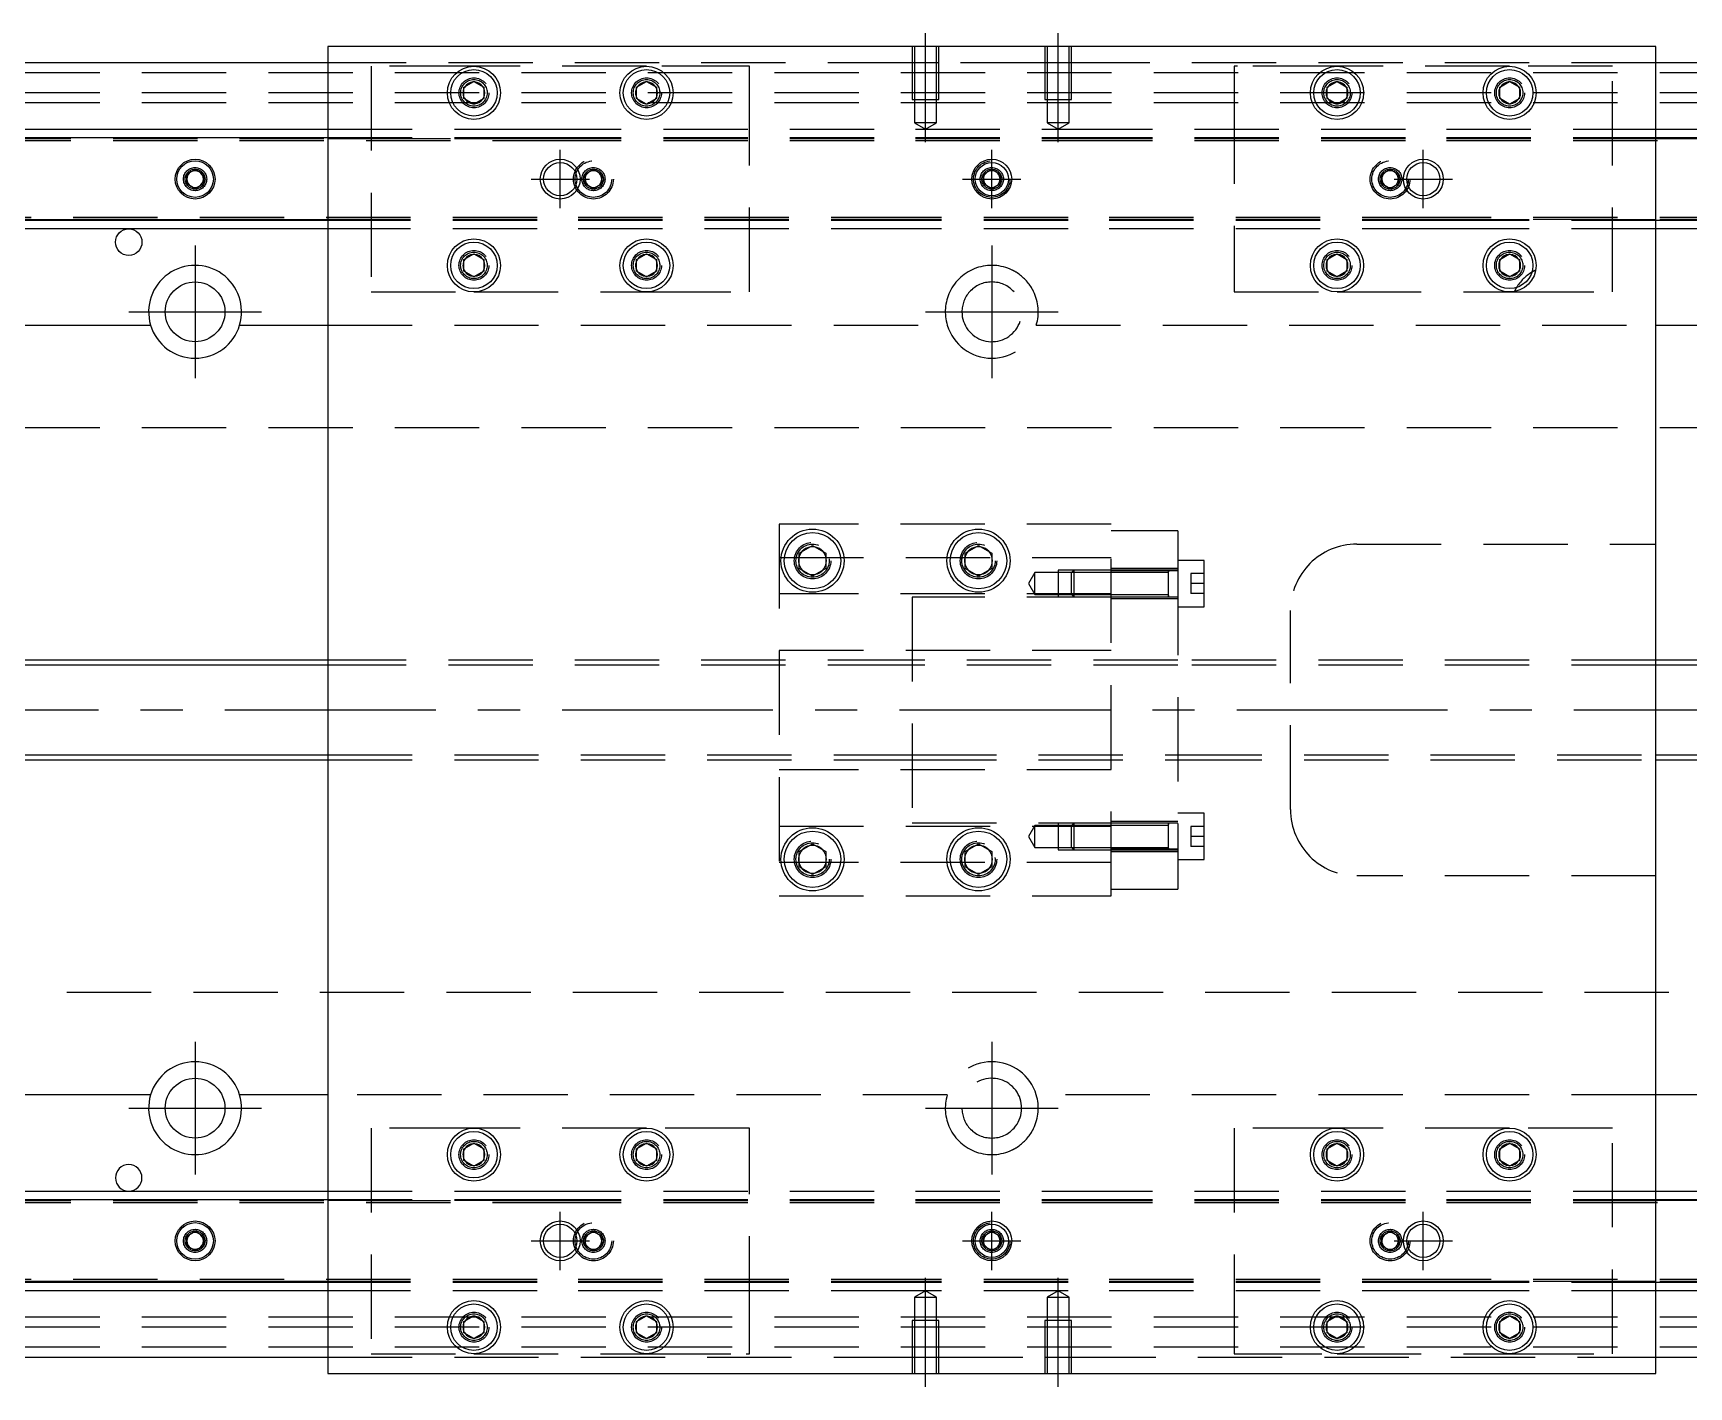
# Model space of a CAD drawing. Extents: x -14 to 1011, y -282 to 102.
# Drawn here: x 235.6 to 485, y -102 to 102 of the extents above; entities that cross this region are included whole.
import ezdxf

# ---------------------------------------------------------------- set-up
doc = ezdxf.new("R2010")
doc.units = 0
doc.linetypes.add('CENTER', pattern=[50.8, 31.75, -6.35, 6.35, -6.35])
doc.linetypes.add('DASHED', pattern=[19.05, 12.7, -6.35])
doc.layers.get('0').update_dxf_attribs({"linetype": 'CONTINUOUS'})
doc.layers.add('CENTER', color=1, linetype='CENTER')

msp = doc.modelspace()

# ---------------------------------------------------------------- linework, layer by layer
at = {"color": 7, "linetype": 'CONTINUOUS'}
for p, q in [((480, 100), (280, 100)), ((280, 100), (280, -100)), ((480, -100), (480, 100)), ((280, 97.5), (0, 97.5)), ((760, 97.5), (480, 97.5)), ((300.5, 93.866026), (302, 94.73205)), ((300.5, 92.133974), (300.5, 93.866026)), ((302, 94.73205), (303.5, 93.866026)), ((303.5, 93.866026), (303.5, 92.133974)), ((326.5, 93.866026), (328, 94.73205)), ((326.5, 92.133974), (326.5, 93.866026)), ((328, 94.73205), (329.5, 93.866026)), ((329.5, 93.866026), (329.5, 92.133974)), ((430.5, 93.866026), (432, 94.73205)), ((430.5, 92.133974), (430.5, 93.866026)), ((432, 94.73205), (433.5, 93.866026)), ((433.5, 93.866026), (433.5, 92.133974)), ((456.5, 93.866026), (458, 94.73205)), ((456.5, 92.133974), (456.5, 93.866026)), ((458, 94.73205), (459.5, 93.866026)), ((459.5, 93.866026), (459.5, 92.133974)), ((302, 91.26795), (300.5, 92.133974)), ((303.5, 92.133974), (302, 91.26795)), ((328, 91.26795), (326.5, 92.133974)), ((329.5, 92.133974), (328, 91.26795)), ((432, 91.26795), (430.5, 92.133974)), ((433.5, 92.133974), (432, 91.26795)), ((458, 91.26795), (456.5, 92.133974)), ((459.5, 92.133974), (458, 91.26795)), ((0, 87.5), (280, 87.5)), ((480, 87.5), (760, 87.5)), ((0, 86.247728), (280, 86.247728)), ((480, 86.247728), (760, 86.247728)), ((258.75, 80.721688), (260, 81.443376)), ((258.75, 79.278312), (258.75, 80.721688)), ((260, 81.443376), (261.25, 80.721688)), ((261.25, 80.721688), (261.25, 79.278312)), ((260, 78.556624), (258.75, 79.278312)), ((261.25, 79.278312), (260, 78.556624)), ((280, 73.752272), (0, 73.752272)), ((280, 72.5), (0, 72.5)), ((760, 73.752272), (480, 73.752272)), ((760, 72.5), (480, 72.5)), ((300.5, 67.866026), (302, 68.73205)), ((300.5, 66.133974), (300.5, 67.866026)), ((302, 68.73205), (303.5, 67.866026)), ((303.5, 67.866026), (303.5, 66.133974)), ((326.5, 67.866026), (328, 68.73205)), ((326.5, 66.133974), (326.5, 67.866026)), ((328, 68.73205), (329.5, 67.866026)), ((329.5, 67.866026), (329.5, 66.133974)), ((430.5, 67.866026), (432, 68.73205)), ((430.5, 66.133974), (430.5, 67.866026)), ((432, 68.73205), (433.5, 67.866026)), ((433.5, 67.866026), (433.5, 66.133974)), ((456.5, 67.866026), (458, 68.73205)), ((456.5, 66.133974), (456.5, 67.866026)), ((458, 68.73205), (459.5, 67.866026)), ((459.5, 67.866026), (459.5, 66.133974)), ((302, 65.26795), (300.5, 66.133974)), ((303.5, 66.133974), (302, 65.26795)), ((328, 65.26795), (326.5, 66.133974)), ((329.5, 66.133974), (328, 65.26795)), ((432, 65.26795), (430.5, 66.133974)), ((433.5, 66.133974), (432, 65.26795)), ((458, 65.26795), (456.5, 66.133974)), ((459.5, 66.133974), (458, 65.26795)), ((146.708204, 58), (253.291796, 58)), ((266.708204, 58), (280, 58)), ((480, 58), (493.291796, 58)), ((351, 23.6547), (353, 24.809402)), ((351, 21.3453), (351, 23.6547)), ((353, 24.809402), (355, 23.6547)), ((355, 23.6547), (355, 21.3453)), ((376, 23.6547), (378, 24.809402)), ((376, 21.3453), (376, 23.6547)), ((378, 24.809402), (380, 23.6547)), ((380, 23.6547), (380, 21.3453)), ((353, 20.190598), (351, 21.3453)), ((355, 21.3453), (353, 20.190598)), ((378, 20.190598), (376, 21.3453)), ((380, 21.3453), (378, 20.190598)), ((406.6, 20.702558), (406.6, 21.052564)), ((406.6, 17.052554), (406.6, 17.402558)), ((280, 7.5), (40.5, 7.5)), ((710, 7.5), (480, 7.5)), ((40.5, -7.5), (280, -7.5)), ((480, -7.5), (710, -7.5)), ((406.6, -21.052564), (406.6, -17.052554)), ((351, -21.3453), (353, -20.190598)), ((351, -23.6547), (351, -21.3453)), ((353, -20.190598), (355, -21.3453)), ((355, -21.3453), (355, -23.6547)), ((376, -21.3453), (378, -20.190598)), ((376, -23.6547), (376, -21.3453)), ((378, -20.190598), (380, -21.3453)), ((380, -21.3453), (380, -23.6547)), ((406.6, -21.052564), (406.6, -21.051878)), ((353, -24.809402), (351, -23.6547)), ((355, -23.6547), (353, -24.809402)), ((378, -24.809402), (376, -23.6547)), ((380, -23.6547), (378, -24.809402)), ((253.291796, -58), (146.708204, -58)), ((280, -58), (266.708204, -58)), ((493.291796, -58), (480, -58)), ((300.5, -66.133974), (302, -65.26795)), ((300.5, -67.866026), (300.5, -66.133974)), ((302, -65.26795), (303.5, -66.133974)), ((303.5, -66.133974), (303.5, -67.866026)), ((326.5, -66.133974), (328, -65.26795)), ((326.5, -67.866026), (326.5, -66.133974)), ((328, -65.26795), (329.5, -66.133974)), ((329.5, -66.133974), (329.5, -67.866026)), ((430.5, -66.133974), (432, -65.26795)), ((430.5, -67.866026), (430.5, -66.133974)), ((432, -65.26795), (433.5, -66.133974)), ((433.5, -66.133974), (433.5, -67.866026)), ((456.5, -66.133974), (458, -65.26795)), ((456.5, -67.866026), (456.5, -66.133974)), ((458, -65.26795), (459.5, -66.133974)), ((459.5, -66.133974), (459.5, -67.866026)), ((302, -68.73205), (300.5, -67.866026)), ((303.5, -67.866026), (302, -68.73205)), ((328, -68.73205), (326.5, -67.866026)), ((329.5, -67.866026), (328, -68.73205)), ((432, -68.73205), (430.5, -67.866026)), ((433.5, -67.866026), (432, -68.73205)), ((458, -68.73205), (456.5, -67.866026)), ((459.5, -67.866026), (458, -68.73205)), ((0, -72.5), (280, -72.5)), ((0, -73.752272), (280, -73.752272)), ((480, -72.5), (760, -72.5)), ((480, -73.752272), (760, -73.752272)), ((258.75, -79.278312), (260, -78.556624)), ((258.75, -80.721688), (258.75, -79.278312)), ((260, -78.556624), (261.25, -79.278312)), ((261.25, -79.278312), (261.25, -80.721688)), ((260, -81.443376), (258.75, -80.721688)), ((261.25, -80.721688), (260, -81.443376)), ((280, -86.247728), (0, -86.247728)), ((760, -86.247728), (480, -86.247728)), ((280, -87.5), (0, -87.5)), ((760, -87.5), (480, -87.5)), ((300.5, -92.133974), (302, -91.26795)), ((300.5, -93.866026), (300.5, -92.133974)), ((302, -91.26795), (303.5, -92.133974)), ((303.5, -92.133974), (303.5, -93.866026)), ((326.5, -92.133974), (328, -91.26795)), ((326.5, -93.866026), (326.5, -92.133974)), ((328, -91.26795), (329.5, -92.133974)), ((329.5, -92.133974), (329.5, -93.866026)), ((430.5, -92.133974), (432, -91.26795)), ((430.5, -93.866026), (430.5, -92.133974)), ((432, -91.26795), (433.5, -92.133974)), ((433.5, -92.133974), (433.5, -93.866026)), ((456.5, -92.133974), (458, -91.26795)), ((456.5, -93.866026), (456.5, -92.133974)), ((458, -91.26795), (459.5, -92.133974)), ((459.5, -92.133974), (459.5, -93.866026)), ((302, -94.73205), (300.5, -93.866026)), ((303.5, -93.866026), (302, -94.73205)), ((328, -94.73205), (326.5, -93.866026)), ((329.5, -93.866026), (328, -94.73205)), ((432, -94.73205), (430.5, -93.866026)), ((433.5, -93.866026), (432, -94.73205)), ((458, -94.73205), (456.5, -93.866026)), ((459.5, -93.866026), (458, -94.73205)), ((0, -97.5), (280, -97.5)), ((480, -97.5), (760, -97.5)), ((280, -100), (480, -100))]:
    msp.add_line(p, q, dxfattribs=at)
at = {"color": 3, "linetype": 'DASHED'}
for p, q in [((368.000006, 100), (368.000006, 92)), ((368.35, 100), (368.35, 92)), ((371.65, 92), (371.65, 100)), ((371.999994, 92), (371.999994, 100)), ((388.000006, 100), (388.000006, 92)), ((388.35, 100), (388.35, 92)), ((391.65, 92), (391.65, 100)), ((391.999994, 92), (391.999994, 100)), ((368.000006, 97.5), (280, 97.5)), ((371.999994, 97.5), (368.000006, 97.5)), ((388.000006, 97.5), (371.999994, 97.5)), ((391.999994, 97.5), (388.000006, 97.5)), ((480, 97.5), (391.999994, 97.5)), ((760, 96), (0, 96)), ((286.5, 97), (286.5, 63)), ((302, 97), (286.5, 97)), ((328, 97), (302, 97)), ((343.000006, 97), (328, 97)), ((343.5, 97), (343.000006, 97)), ((343.5, 92), (343.5, 97)), ((416.5, 97), (416.5, 92)), ((416.999994, 97), (416.5, 97)), ((432, 97), (416.999994, 97)), ((458, 97), (432, 97)), ((473.5, 97), (458, 97)), ((473.5, 63), (473.5, 97)), ((760, 93), (0, 93)), ((303.973226, 93.326156), (304, 93)), ((329.973226, 93.326156), (330, 93)), ((430, 93), (430.023172, 93.30356)), ((456, 93), (456.030168, 93.346066)), ((760, 91.5), (0, 91.5)), ((343.5, 63), (343.5, 92)), ((368.000006, 92), (371.999994, 92)), ((368.35, 92), (368.35, 88.5)), ((371.65, 88.5), (371.65, 92)), ((388.000006, 92), (391.999994, 92)), ((388.35, 92), (388.35, 88.5)), ((391.65, 88.5), (391.65, 92)), ((416.5, 92), (416.5, 63)), ((280, 87.5), (311.5, 87.5)), ((311.5, 87.5), (368.5, 87.5)), ((371.65, 88.5), (368.35, 88.5)), ((368.35, 88.5), (370, 87.547372)), ((368.5, 87.5), (391.5, 87.5)), ((370, 87.547372), (371.65, 88.5)), ((391.65, 88.5), (388.35, 88.5)), ((388.35, 88.5), (390, 87.547372)), ((390, 87.547372), (391.65, 88.5)), ((391.5, 87.5), (448.5, 87.5)), ((448.5, 87.5), (480, 87.5)), ((0, 86.1147), (280, 86.1147)), ((0, 86.1), (311.5, 86.1)), ((0, 85.8), (311.5, 85.8)), ((280, 86.247728), (311.5, 86.247728)), ((280, 86.1147), (311.5, 86.1147)), ((311.5, 86.247728), (368.5, 86.247728)), ((311.5, 86.1147), (368.5, 86.1147)), ((311.5, 86.1), (368.5, 86.1)), ((311.5, 86.1), (368.5, 86.1)), ((311.5, 85.8), (368.5, 85.8)), ((311.5, 85.8), (368.5, 85.8)), ((368.5, 86.247728), (391.5, 86.247728)), ((368.5, 86.1147), (391.5, 86.1147)), ((368.5, 86.1), (391.5, 86.1)), ((368.5, 85.8), (391.5, 85.8)), ((391.5, 86.247728), (448.5, 86.247728)), ((391.5, 86.1147), (448.5, 86.1147)), ((391.5, 86.1), (448.5, 86.1)), ((391.5, 86.1), (448.5, 86.1)), ((391.5, 85.8), (448.5, 85.8)), ((391.5, 85.8), (448.5, 85.8)), ((448.5, 86.247728), (480, 86.247728)), ((448.5, 86.1147), (480, 86.1147)), ((448.5, 86.1), (760, 86.1)), ((448.5, 85.8), (760, 85.8)), ((480, 86.1147), (760, 86.1147)), ((258.5, 80), (258.516134, 80.21941)), ((318.75, 80.721688), (320, 81.443376)), ((318.75, 79.278312), (318.75, 80.721688)), ((320, 81.443376), (321.25, 80.721688)), ((321.25, 80.721688), (321.25, 79.278312)), ((321.477374, 80.25955), (321.5, 80)), ((378.75, 80.721688), (380, 81.443376)), ((378.75, 79.278312), (378.75, 80.721688)), ((380, 81.443376), (381.25, 80.721688)), ((381.25, 80.721688), (381.25, 79.278312)), ((381.477374, 80.25955), (381.5, 80)), ((438.75, 80.721688), (440, 81.443376)), ((438.75, 79.278312), (438.75, 80.721688)), ((440, 81.443376), (441.25, 80.721688)), ((441.25, 80.721688), (441.25, 79.278312)), ((441.477374, 80.25955), (441.5, 80)), ((320, 78.556624), (318.75, 79.278312)), ((321.25, 79.278312), (320, 78.556624)), ((380, 78.556624), (378.75, 79.278312)), ((381.25, 79.278312), (380, 78.556624)), ((440, 78.556624), (438.75, 79.278312)), ((441.25, 79.278312), (440, 78.556624)), ((311.5, 74.2), (0, 74.2)), ((311.5, 73.9), (0, 73.9)), ((280, 73.8853), (0, 73.8853)), ((311.5, 73.8853), (280, 73.8853)), ((311.5, 73.752272), (280, 73.752272)), ((311.5, 72.5), (280, 72.5)), ((368.5, 74.2), (311.5, 74.2)), ((368.5, 73.9), (311.5, 73.9)), ((368.5, 73.8853), (311.5, 73.8853)), ((368.5, 73.752272), (311.5, 73.752272)), ((368.5, 72.5), (311.5, 72.5)), ((391.5, 74.2), (368.5, 74.2)), ((391.5, 73.9), (368.5, 73.9)), ((391.5, 73.8853), (368.5, 73.8853)), ((391.5, 73.752272), (368.5, 73.752272)), ((391.5, 72.5), (368.5, 72.5)), ((448.5, 74.2), (391.5, 74.2)), ((448.5, 73.9), (391.5, 73.9)), ((448.5, 73.8853), (391.5, 73.8853)), ((448.5, 73.752272), (391.5, 73.752272)), ((448.5, 72.5), (391.5, 72.5)), ((760, 74.2), (448.5, 74.2)), ((760, 73.9), (448.5, 73.9)), ((480, 73.8853), (448.5, 73.8853)), ((480, 73.752272), (448.5, 73.752272)), ((480, 72.5), (448.5, 72.5)), ((760, 73.8853), (480, 73.8853)), ((303.973226, 67.326156), (304, 67)), ((329.973226, 67.326156), (330, 67)), ((433.973226, 67.326156), (434, 67)), ((459.973226, 67.326156), (460, 67)), ((286.5, 63), (302, 63)), ((302, 63), (328, 63)), ((328, 63), (343.5, 63)), ((416.5, 63), (432, 63)), ((432, 63), (458, 63)), ((458, 63), (473.5, 63)), ((280, 58), (373.291796, 58)), ((386.708204, 58), (480, 58)), ((760, 42.5), (12.1, 42.5)), ((348, 28), (348, -28)), ((398, 28), (348, 28)), ((398, -28), (398, 28)), ((408, 27), (398, 27)), ((408, 27), (408, 20.976176)), ((435, 25), (480, 25)), ((348, 23), (398, 23)), ((355.483582, 22.786038), (355.5, 22.5)), ((375.5, 22.5), (375.52689, 22.865682)), ((412, 22.552558), (408, 22.552558)), ((412, 15.552558), (412, 22.552558)), ((386.5, 20.702558), (385.547372, 19.052558)), ((386.5, 17.402558), (386.5, 20.702558)), ((390, 20.702558), (386.5, 20.702558)), ((390, 21.052554), (390, 17.052564)), ((392.35, 21.052554), (390, 21.052554)), ((392, 20.702558), (390, 20.702558)), ((392.35, 21.052558), (392, 20.702558)), ((392, 17.402558), (392, 20.702558)), ((398, 20.702558), (392, 20.702558)), ((398, 20.702558), (392, 20.702558)), ((392.35, 21.052558), (392.35, 17.052558)), ((398, 21.052556), (392.35, 21.052558)), ((398, 21.052554), (392.35, 21.052554)), ((408, 21.302558), (398, 21.302558)), ((406.605, 21.052558), (398, 21.052556)), ((408, 20.976176), (398, 20.976176)), ((406.6, 20.702558), (398, 20.702558)), ((408, 21.052558), (406.595, 21.052558)), ((406.6, 17.052554), (406.6, 21.052564)), ((406.6, 20.836098), (406.6, 21.052558)), ((406.6, 21.052558), (406.6, 20.835892)), ((406.6, 17.26902), (406.6, 20.836098)), ((406.6, 17.402558), (406.6, 20.702558)), ((408, 20.976176), (408, -20.976176)), ((410, 20.552558), (410, 19.052558)), ((412, 20.552558), (410, 20.552558)), ((398, 17.5), (348, 17.5)), ((385.547372, 19.052558), (386.5, 17.402558)), ((410, 19.052558), (410, 17.552558)), ((412, 19.052558), (410, 19.052558)), ((412, 17.552558), (410, 17.552558)), ((368, 17), (368, -17)), ((398, 17), (368, 17)), ((386.5, 17.402558), (390, 17.402558)), ((390, 17.402558), (392, 17.402558)), ((390, 17.052564), (392.35, 17.052564)), ((392, 17.402558), (398, 17.402558)), ((392, 17.402558), (392.35, 17.052558)), ((392, 17.402558), (398, 17.402558)), ((392.35, 17.052564), (398, 17.052564)), ((392.35, 17.052558), (398, 17.052562)), ((398, 17.402558), (406.6, 17.402558)), ((398, 17.052562), (406.605, 17.052558)), ((398, 16.802558), (408, 16.802558)), ((406.595, 17.052558), (408, 17.052558)), ((406.6, 17.269268), (406.6, 17.052558)), ((406.6, 17.052558), (406.6, 17.26902)), ((408, 15.552558), (412, 15.552558)), ((425, -15), (425, 15)), ((368, 7.5), (280, 7.5)), ((348, 9), (398, 9)), ((408, 7.5), (368, 7.5)), ((480, 7.5), (408, 7.5)), ((368, 6.75), (280, 6.75)), ((408, 6.75), (368, 6.75)), ((480, 6.75), (408, 6.75)), ((280, -6.75), (368, -6.75)), ((368, -6.75), (408, -6.75)), ((408, -6.75), (480, -6.75)), ((280, -7.5), (368, -7.5)), ((398, -9), (348, -9)), ((368, -7.5), (408, -7.5)), ((408, -7.5), (480, -7.5)), ((368, -17), (398, -17)), ((386.5, -17.402558), (385.547372, -19.052558)), ((386.5, -20.702558), (386.5, -17.402558)), ((390, -17.402558), (386.5, -17.402558)), ((390, -17.052564), (390, -21.052554)), ((392.35, -17.052564), (390, -17.052564)), ((392, -17.402558), (390, -17.402558)), ((392.35, -17.052558), (392, -17.402558)), ((392, -20.702558), (392, -17.402558)), ((398, -17.402558), (392, -17.402558)), ((398, -17.402558), (392, -17.402558)), ((392.35, -17.052558), (392.35, -21.052558)), ((398, -17.052562), (392.35, -17.052558)), ((398, -17.052564), (392.35, -17.052564)), ((408, -16.802558), (398, -16.802558)), ((406.605, -17.052558), (398, -17.052562)), ((406.6, -17.402558), (398, -17.402558)), ((408, -17.052558), (406.595, -17.052558)), ((406.6, -21.051878), (406.6, -17.052554)), ((406.6, -17.26902), (406.6, -17.052558)), ((406.6, -17.052558), (406.6, -17.269226)), ((406.6, -20.836098), (406.6, -17.26902)), ((412, -15.552558), (408, -15.552558)), ((412, -22.552558), (412, -15.552558)), ((348, -17.5), (398, -17.5)), ((385.547372, -19.052558), (386.5, -20.702558)), ((410, -17.552558), (410, -19.052558)), ((412, -17.552558), (410, -17.552558)), ((412, -19.052558), (410, -19.052558)), ((410, -19.052558), (410, -20.552558)), ((350.5, -22.5), (350.534018, -22.088984)), ((380.483582, -22.213962), (380.5, -22.5)), ((386.5, -20.702558), (390, -20.702558)), ((390, -20.702558), (392, -20.702558)), ((390, -21.052554), (392.35, -21.052554)), ((392, -20.702558), (398, -20.702558)), ((392, -20.702558), (392.35, -21.052558)), ((392, -20.702558), (398, -20.702558)), ((392.35, -21.052554), (398, -21.052554)), ((392.35, -21.052558), (398, -21.052556)), ((398, -20.702558), (406.6, -20.702558)), ((408, -20.976176), (398, -20.976176)), ((408, -20.976176), (398, -20.976176)), ((398, -21.052556), (406.605, -21.052558)), ((398, -21.302558), (408, -21.302558)), ((406.595, -21.052558), (408, -21.052558)), ((406.6, -20.83585), (406.6, -21.052558)), ((406.6, -21.052558), (406.6, -20.836098)), ((408, -20.976176), (408, -27)), ((412, -20.552558), (410, -20.552558)), ((398, -23), (348, -23)), ((408, -22.552558), (412, -22.552558)), ((398, -27), (408, -27)), ((480, -25), (435, -25)), ((348, -28), (398, -28)), ((12.1, -42.5), (760, -42.5)), ((373.291796, -58), (280, -58)), ((480, -58), (386.708204, -58)), ((286.5, -63), (286.5, -97)), ((302, -63), (286.5, -63)), ((328, -63), (302, -63)), ((343.5, -63), (328, -63)), ((343.5, -92), (343.5, -63)), ((432, -63), (416.5, -63)), ((416.5, -63), (416.5, -92)), ((458, -63), (432, -63)), ((473.5, -63), (458, -63)), ((473.5, -97), (473.5, -63)), ((303.973226, -66.673844), (304, -67)), ((326, -67), (326.023172, -66.69644)), ((430, -67), (430.023172, -66.69644)), ((456, -67), (456.030168, -66.653934)), ((0, -73.8853), (280, -73.8853)), ((0, -73.9), (311.5, -73.9)), ((0, -74.2), (311.5, -74.2)), ((280, -72.5), (311.5, -72.5)), ((280, -73.752272), (311.5, -73.752272)), ((280, -73.8853), (311.5, -73.8853)), ((311.5, -72.5), (368.5, -72.5)), ((311.5, -73.752272), (368.5, -73.752272)), ((311.5, -73.8853), (368.5, -73.8853)), ((311.5, -73.9), (368.5, -73.9)), ((311.5, -74.2), (368.5, -74.2)), ((368.5, -72.5), (391.5, -72.5)), ((368.5, -73.752272), (391.5, -73.752272)), ((368.5, -73.8853), (391.5, -73.8853)), ((368.5, -73.9), (391.5, -73.9)), ((368.5, -74.2), (391.5, -74.2)), ((391.5, -72.5), (448.5, -72.5)), ((391.5, -73.752272), (448.5, -73.752272)), ((391.5, -73.8853), (448.5, -73.8853)), ((391.5, -73.9), (448.5, -73.9)), ((391.5, -74.2), (448.5, -74.2)), ((448.5, -72.5), (480, -72.5)), ((448.5, -73.752272), (480, -73.752272)), ((448.5, -73.8853), (480, -73.8853)), ((448.5, -73.9), (760, -73.9)), ((448.5, -74.2), (760, -74.2)), ((480, -73.8853), (760, -73.8853)), ((261.477374, -79.74045), (261.5, -80)), ((318.75, -79.278312), (320, -78.556624)), ((318.75, -80.721688), (318.75, -79.278312)), ((320, -78.556624), (321.25, -79.278312)), ((321.25, -79.278312), (321.25, -80.721688)), ((321.477374, -79.74045), (321.5, -80)), ((378.75, -79.278312), (380, -78.556624)), ((378.75, -80.721688), (378.75, -79.278312)), ((380, -78.556624), (381.25, -79.278312)), ((381.25, -79.278312), (381.25, -80.721688)), ((381.477374, -79.74045), (381.5, -80)), ((438.75, -79.278312), (440, -78.556624)), ((438.75, -80.721688), (438.75, -79.278312)), ((440, -78.556624), (441.25, -79.278312)), ((441.25, -79.278312), (441.25, -80.721688)), ((441.477374, -79.74045), (441.5, -80)), ((320, -81.443376), (318.75, -80.721688)), ((321.25, -80.721688), (320, -81.443376)), ((380, -81.443376), (378.75, -80.721688)), ((381.25, -80.721688), (380, -81.443376)), ((440, -81.443376), (438.75, -80.721688)), ((441.25, -80.721688), (440, -81.443376)), ((311.5, -85.8), (0, -85.8)), ((311.5, -86.1), (0, -86.1)), ((280, -86.1147), (0, -86.1147)), ((311.5, -86.1147), (280, -86.1147)), ((311.5, -86.247728), (280, -86.247728)), ((368.5, -85.8), (311.5, -85.8)), ((368.5, -85.8), (311.5, -85.8)), ((368.5, -86.1), (311.5, -86.1)), ((368.5, -86.1), (311.5, -86.1)), ((368.5, -86.1147), (311.5, -86.1147)), ((368.5, -86.247728), (311.5, -86.247728)), ((391.5, -85.8), (368.5, -85.8)), ((391.5, -86.1), (368.5, -86.1)), ((391.5, -86.1147), (368.5, -86.1147)), ((391.5, -86.247728), (368.5, -86.247728)), ((448.5, -85.8), (391.5, -85.8)), ((448.5, -85.8), (391.5, -85.8)), ((448.5, -86.1), (391.5, -86.1)), ((448.5, -86.1), (391.5, -86.1)), ((448.5, -86.1147), (391.5, -86.1147)), ((448.5, -86.247728), (391.5, -86.247728)), ((760, -85.8), (448.5, -85.8)), ((760, -86.1), (448.5, -86.1)), ((480, -86.1147), (448.5, -86.1147)), ((480, -86.247728), (448.5, -86.247728)), ((760, -86.1147), (480, -86.1147)), ((311.5, -87.5), (280, -87.5)), ((368.5, -87.5), (311.5, -87.5)), ((370, -87.547372), (368.35, -88.5)), ((368.35, -88.5), (370, -88.5)), ((368.35, -88.5), (368.35, -92)), ((391.5, -87.5), (368.5, -87.5)), ((371.65, -88.5), (370, -87.547372)), ((370, -88.5), (371.65, -88.5)), ((371.65, -92), (371.65, -88.5)), ((390, -87.547372), (388.35, -88.5)), ((388.35, -88.5), (390, -88.5)), ((388.35, -88.5), (388.35, -92)), ((391.65, -88.5), (390, -87.547372)), ((390, -88.5), (391.65, -88.5)), ((448.5, -87.5), (391.5, -87.5)), ((391.65, -92), (391.65, -88.5)), ((480, -87.5), (448.5, -87.5)), ((760, -91.5), (0, -91.5)), ((343.5, -97), (343.5, -92)), ((371.999994, -92), (368.000006, -92)), ((368.000006, -92), (368.000006, -100)), ((368.35, -92), (368.35, -100)), ((371.65, -100), (371.65, -92)), ((371.999994, -100), (371.999994, -92)), ((391.999994, -92), (388.000006, -92)), ((388.000006, -92), (388.000006, -100)), ((388.35, -92), (388.35, -100)), ((391.65, -100), (391.65, -92)), ((391.999994, -100), (391.999994, -92)), ((416.5, -92), (416.5, -97)), ((760, -93), (0, -93)), ((300, -93), (300.030168, -92.653934)), ((329.973226, -92.673844), (330, -93)), ((433.973226, -92.673844), (434, -93)), ((459.973226, -92.673844), (460, -93)), ((760, -96), (0, -96)), ((286.5, -97), (302, -97)), ((302, -97), (328, -97)), ((328, -97), (343.000006, -97)), ((343.000006, -97), (343.5, -97)), ((416.5, -97), (416.999994, -97)), ((416.999994, -97), (432, -97)), ((432, -97), (458, -97)), ((458, -97), (473.5, -97)), ((280, -97.5), (368.000006, -97.5)), ((368.000006, -97.5), (371.999994, -97.5)), ((371.999994, -97.5), (388.000006, -97.5)), ((388.000006, -97.5), (391.999994, -97.5)), ((391.999994, -97.5), (480, -97.5))]:
    msp.add_line(p, q, dxfattribs=at)
at = {"color": 3, "linetype": 'CONTINUOUS'}
for p, q in [((280, 6.75), (40.5, 6.75)), ((710, 6.75), (480, 6.75)), ((40.5, -6.75), (280, -6.75)), ((480, -6.75), (710, -6.75))]:
    msp.add_line(p, q, dxfattribs=at)
at = {"color": 7, "linetype": 'CONTINUOUS'}
for centre, radius in [((302, 93), 4), ((302, 93), 3.5), ((328, 93), 4), ((328, 93), 3.5), ((432, 93), 4), ((432, 93), 3.5), ((458, 93), 4), ((458, 93), 3.5), ((260, 80), 3), ((260, 80), 2.75), ((315, 80), 2.5), ((380, 80), 3), ((380, 80), 2.5), ((445, 80), 2.5), ((250, 70.5), 2), ((302, 67), 4), ((302, 67), 3.5), ((328, 67), 4), ((328, 67), 3.5), ((432, 67), 4), ((432, 67), 3.5), ((458, 67), 4), ((458, 67), 3.5), ((260, 60), 4.5), ((353, 22.5), 4.75), ((353, 22.5), 4.25), ((378, 22.5), 4.75), ((378, 22.5), 4.25), ((353, -22.5), 4.75), ((353, -22.5), 4.25), ((378, -22.5), 4.75), ((378, -22.5), 4.25), ((260, -60), 4.5), ((302, -67), 4), ((302, -67), 3.5), ((328, -67), 4), ((328, -67), 3.5), ((432, -67), 4), ((432, -67), 3.5), ((458, -67), 4), ((458, -67), 3.5), ((260, -80), 3), ((260, -80), 2.75), ((380, -80), 3), ((315, -80), 2.5), ((380, -80), 2.5), ((445, -80), 2.5), ((302, -93), 4), ((302, -93), 3.5), ((328, -93), 4), ((328, -93), 3.5), ((432, -93), 4), ((432, -93), 3.5), ((458, -93), 4), ((458, -93), 3.5)]:
    msp.add_circle(centre, radius, dxfattribs=at)
at = {"color": 3, "linetype": 'DASHED'}
for centre, radius in [((302, 93), 2.25), ((302, 93), 2), ((328, 93), 2.25), ((328, 93), 2), ((432, 93), 2.25), ((432, 93), 2), ((458, 93), 2.25), ((458, 93), 2), ((320, 80), 3), ((320, 80), 2.75), ((380, 80), 2.75), ((440, 80), 3), ((440, 80), 2.75), ((260, 80), 1.75), ((260, 80), 1.5), ((320, 80), 1.75), ((320, 80), 1.5), ((380, 80), 1.75), ((380, 80), 1.5), ((440, 80), 1.75), ((440, 80), 1.5), ((302, 67), 2.25), ((302, 67), 2), ((328, 67), 2.25), ((328, 67), 2), ((432, 67), 2.25), ((432, 67), 2), ((458, 67), 2.25), ((458, 67), 2), ((353, 22.5), 2.75), ((353, 22.5), 2.5), ((378, 22.5), 2.75), ((378, 22.5), 2.5), ((353, -22.5), 2.75), ((378, -22.5), 2.75), ((353, -22.5), 2.5), ((378, -22.5), 2.5), ((302, -67), 2.25), ((328, -67), 2.25), ((432, -67), 2.25), ((458, -67), 2.25), ((302, -67), 2), ((328, -67), 2), ((432, -67), 2), ((458, -67), 2), ((320, -80), 3), ((320, -80), 2.75), ((380, -80), 2.75), ((440, -80), 3), ((440, -80), 2.75), ((260, -80), 1.75), ((260, -80), 1.5), ((320, -80), 1.75), ((320, -80), 1.5), ((380, -80), 1.75), ((380, -80), 1.5), ((440, -80), 1.75), ((440, -80), 1.5), ((302, -93), 2.25), ((302, -93), 2), ((328, -93), 2.25), ((328, -93), 2), ((432, -93), 2.25), ((432, -93), 2), ((458, -93), 2.25), ((458, -93), 2)]:
    msp.add_circle(centre, radius, dxfattribs=at)
at = {"color": 3, "linetype": 'CONTINUOUS'}
for centre in [(315, 80), (445, 80), (315, -80), (445, -80)]:
    msp.add_circle(centre, 3, dxfattribs=at)
at = {"color": 7, "linetype": 'CONTINUOUS'}
for centre, radius, start, end in [((302, 93), 1.65, 155.380023, 180), ((302, 93), 1.65, 180, 204.619977), ((302, 93), 1.65, 144.619977, 155.380023), ((302, 93), 1.65, 204.619977, 215.380023), ((302, 93), 1.65, 95.380023, 144.619977), ((302, 93), 1.65, 84.619977, 95.380023), ((302, 93), 1.65, 35.380023, 84.619977), ((302, 93), 1.65, 24.619977, 35.380023), ((302, 93), 1.65, 324.619977, 335.380023), ((302, 93), 1.65, 335.380023, 24.619977), ((328, 93), 1.65, 155.380023, 180), ((328, 93), 1.65, 180, 204.619977), ((328, 93), 1.65, 144.619977, 155.380023), ((328, 93), 1.65, 204.619977, 215.380023), ((328, 93), 1.65, 95.380023, 144.619977), ((328, 93), 1.65, 84.619977, 95.380023), ((328, 93), 1.65, 35.380023, 84.619977), ((328, 93), 1.65, 24.619977, 35.380023), ((328, 93), 1.65, 324.619977, 335.380023), ((328, 93), 1.65, 335.380023, 24.619977), ((432, 93), 1.65, 155.380023, 180), ((432, 93), 1.65, 180, 204.619977), ((432, 93), 1.65, 144.619977, 155.380023), ((432, 93), 1.65, 204.619977, 215.380023), ((432, 93), 1.65, 95.380023, 144.619977), ((432, 93), 1.65, 84.619977, 95.380023), ((432, 93), 1.65, 35.380023, 84.619977), ((432, 93), 1.65, 24.619977, 35.380023), ((432, 93), 1.65, 324.619977, 335.380023), ((432, 93), 1.65, 335.380023, 24.619977), ((458, 93), 1.65, 155.380023, 180), ((458, 93), 1.65, 180, 204.619977), ((458, 93), 1.65, 144.619977, 155.380023), ((458, 93), 1.65, 204.619977, 215.380023), ((458, 93), 1.65, 95.380023, 144.619977), ((458, 93), 1.65, 84.619977, 95.380023), ((458, 93), 1.65, 35.380023, 84.619977), ((458, 93), 1.65, 24.619977, 35.380023), ((458, 93), 1.65, 324.619977, 335.380023), ((458, 93), 1.65, 335.380023, 24.619977), ((302, 93), 1.65, 215.380023, 264.619977), ((302, 93), 1.65, 264.619977, 275.380023), ((302, 93), 1.65, 275.380023, 324.619977), ((328, 93), 1.65, 215.380023, 264.619977), ((328, 93), 1.65, 264.619977, 275.380023), ((328, 93), 1.65, 275.380023, 324.619977), ((432, 93), 1.65, 215.380023, 264.619977), ((432, 93), 1.65, 264.619977, 275.380023), ((432, 93), 1.65, 275.380023, 324.619977), ((458, 93), 1.65, 215.380023, 264.619977), ((458, 93), 1.65, 264.619977, 275.380023), ((458, 93), 1.65, 275.380023, 324.619977), ((260, 80), 1.25, 120, 180), ((260, 80), 1.25, 180, 240), ((260, 80), 1.25, 60, 120), ((260, 80), 1.25, 0, 60), ((260, 80), 1.25, 300, 0), ((320, 80), 1.25, 300, 180), ((320, 80), 1.25, 180, 240), ((380, 80), 1.25, 300, 180), ((380, 80), 1.25, 180, 240), ((440, 80), 1.25, 300, 180), ((440, 80), 1.25, 180, 240), ((260, 80), 1.25, 240, 300), ((320, 80), 1.25, 240, 300), ((380, 80), 1.25, 240, 300), ((440, 80), 1.25, 240, 300), ((302, 67), 1.65, 155.380023, 180), ((302, 67), 1.65, 144.619977, 155.380023), ((302, 67), 1.65, 95.380023, 144.619977), ((302, 67), 1.65, 84.619977, 95.380023), ((302, 67), 1.65, 35.380023, 84.619977), ((302, 67), 1.65, 24.619977, 35.380023), ((302, 67), 1.65, 335.380023, 24.619977), ((328, 67), 1.65, 155.380023, 180), ((328, 67), 1.65, 144.619977, 155.380023), ((328, 67), 1.65, 95.380023, 144.619977), ((328, 67), 1.65, 84.619977, 95.380023), ((328, 67), 1.65, 35.380023, 84.619977), ((328, 67), 1.65, 24.619977, 35.380023), ((328, 67), 1.65, 335.380023, 24.619977), ((432, 67), 1.65, 155.380023, 180), ((432, 67), 1.65, 144.619977, 155.380023), ((432, 67), 1.65, 95.380023, 144.619977), ((432, 67), 1.65, 84.619977, 95.380023), ((432, 67), 1.65, 35.380023, 84.619977), ((432, 67), 1.65, 24.619977, 35.380023), ((432, 67), 1.65, 335.380023, 24.619977), ((458, 67), 1.65, 155.380023, 180), ((458, 67), 1.65, 144.619977, 155.380023), ((458, 67), 1.65, 95.380023, 144.619977), ((458, 67), 1.65, 84.619977, 95.380023), ((458, 67), 1.65, 35.380023, 84.619977), ((458, 67), 1.65, 24.619977, 35.380023), ((458, 67), 1.65, 335.380023, 24.619977), ((260, 60), 7, 343.39845, 196.60155), ((302, 67), 1.65, 180, 204.619977), ((302, 67), 1.65, 204.619977, 215.380023), ((302, 67), 1.65, 215.380023, 264.619977), ((302, 67), 1.65, 264.619977, 275.380023), ((302, 67), 1.65, 275.380023, 324.619977), ((302, 67), 1.65, 324.619977, 335.380023), ((328, 67), 1.65, 180, 204.619977), ((328, 67), 1.65, 204.619977, 215.380023), ((328, 67), 1.65, 215.380023, 264.619977), ((328, 67), 1.65, 264.619977, 275.380023), ((328, 67), 1.65, 275.380023, 324.619977), ((328, 67), 1.65, 324.619977, 335.380023), ((432, 67), 1.65, 180, 204.619977), ((432, 67), 1.65, 204.619977, 215.380023), ((432, 67), 1.65, 215.380023, 264.619977), ((432, 67), 1.65, 264.619977, 275.380023), ((432, 67), 1.65, 275.380023, 324.619977), ((432, 67), 1.65, 324.619977, 335.380023), ((458, 67), 1.65, 180, 204.619977), ((458, 67), 1.65, 204.619977, 215.380023), ((458, 67), 1.65, 215.380023, 264.619977), ((458, 67), 1.65, 264.619977, 275.380023), ((458, 67), 1.65, 275.380023, 324.619977), ((458, 67), 1.65, 324.619977, 335.380023), ((260, 60), 7, 196.60155, 343.39845), ((353, 22.5), 2.1, 162.24721, 180), ((353, 22.5), 2.1, 180, 197.75279), ((353, 22.5), 2.1, 137.75279, 162.24721), ((353, 22.5), 2.1, 102.24721, 137.75279), ((353, 22.5), 2.1, 77.75279, 102.24721), ((353, 22.5), 2.1, 42.24721, 77.75279), ((353, 22.5), 2.1, 17.75279, 42.24721), ((353, 22.5), 2.1, 342.24721, 17.75279), ((378, 22.5), 2.1, 162.24721, 180), ((378, 22.5), 2.1, 180, 197.75279), ((378, 22.5), 2.1, 137.75279, 162.24721), ((378, 22.5), 2.1, 102.24721, 137.75279), ((378, 22.5), 2.1, 77.75279, 102.24721), ((378, 22.5), 2.1, 42.24721, 77.75279), ((378, 22.5), 2.1, 17.75279, 42.24721), ((378, 22.5), 2.1, 342.24721, 17.75279), ((353, 22.5), 2.1, 197.75279, 222.24721), ((353, 22.5), 2.1, 222.24721, 257.75279), ((353, 22.5), 2.1, 257.75279, 282.24721), ((353, 22.5), 2.1, 282.24721, 317.75279), ((353, 22.5), 2.1, 317.75279, 342.24721), ((378, 22.5), 2.1, 197.75279, 222.24721), ((378, 22.5), 2.1, 222.24721, 257.75279), ((378, 22.5), 2.1, 257.75279, 282.24721), ((378, 22.5), 2.1, 282.24721, 317.75279), ((378, 22.5), 2.1, 317.75279, 342.24721), ((353, -22.5), 2.1, 162.24721, 180), ((353, -22.5), 2.1, 137.75279, 162.24721), ((353, -22.5), 2.1, 102.24721, 137.75279), ((353, -22.5), 2.1, 77.75279, 102.24721), ((353, -22.5), 2.1, 42.24721, 77.75279), ((353, -22.5), 2.1, 17.75279, 42.24721), ((353, -22.5), 2.1, 342.24721, 17.75279), ((378, -22.5), 2.1, 162.24721, 180), ((378, -22.5), 2.1, 137.75279, 162.24721), ((378, -22.5), 2.1, 102.24721, 137.75279), ((378, -22.5), 2.1, 77.75279, 102.24721), ((378, -22.5), 2.1, 42.24721, 77.75279), ((378, -22.5), 2.1, 17.75279, 42.24721), ((378, -22.5), 2.1, 342.24721, 17.75279), ((353, -22.5), 2.1, 180, 197.75279), ((353, -22.5), 2.1, 197.75279, 222.24721), ((353, -22.5), 2.1, 222.24721, 257.75279), ((353, -22.5), 2.1, 257.75279, 282.24721), ((353, -22.5), 2.1, 282.24721, 317.75279), ((353, -22.5), 2.1, 317.75279, 342.24721), ((378, -22.5), 2.1, 180, 197.75279), ((378, -22.5), 2.1, 197.75279, 222.24721), ((378, -22.5), 2.1, 222.24721, 257.75279), ((378, -22.5), 2.1, 257.75279, 282.24721), ((378, -22.5), 2.1, 282.24721, 317.75279), ((378, -22.5), 2.1, 317.75279, 342.24721), ((260, -60), 7, 16.60155, 163.39845), ((260, -60), 7, 163.39845, 16.60155), ((302, -67), 1.65, 155.380023, 180), ((302, -67), 1.65, 180, 204.619977), ((302, -67), 1.65, 144.619977, 155.380023), ((302, -67), 1.65, 95.380023, 144.619977), ((302, -67), 1.65, 84.619977, 95.380023), ((302, -67), 1.65, 35.380023, 84.619977), ((302, -67), 1.65, 24.619977, 35.380023), ((302, -67), 1.65, 335.380023, 24.619977), ((328, -67), 1.65, 155.380023, 180), ((328, -67), 1.65, 180, 204.619977), ((328, -67), 1.65, 144.619977, 155.380023), ((328, -67), 1.65, 95.380023, 144.619977), ((328, -67), 1.65, 84.619977, 95.380023), ((328, -67), 1.65, 35.380023, 84.619977), ((328, -67), 1.65, 24.619977, 35.380023), ((328, -67), 1.65, 335.380023, 24.619977), ((432, -67), 1.65, 155.380023, 180), ((432, -67), 1.65, 180, 204.619977), ((432, -67), 1.65, 144.619977, 155.380023), ((432, -67), 1.65, 95.380023, 144.619977), ((432, -67), 1.65, 84.619977, 95.380023), ((432, -67), 1.65, 35.380023, 84.619977), ((432, -67), 1.65, 24.619977, 35.380023), ((432, -67), 1.65, 335.380023, 24.619977), ((458, -67), 1.65, 155.380023, 180), ((458, -67), 1.65, 180, 204.619977), ((458, -67), 1.65, 144.619977, 155.380023), ((458, -67), 1.65, 95.380023, 144.619977), ((458, -67), 1.65, 84.619977, 95.380023), ((458, -67), 1.65, 35.380023, 84.619977), ((458, -67), 1.65, 24.619977, 35.380023), ((458, -67), 1.65, 335.380023, 24.619977), ((250, -70.5), 2, 90, 270), ((250, -70.5), 2, 270, 90), ((302, -67), 1.65, 204.619977, 215.380023), ((302, -67), 1.65, 215.380023, 264.619977), ((302, -67), 1.65, 264.619977, 275.380023), ((302, -67), 1.65, 275.380023, 324.619977), ((302, -67), 1.65, 324.619977, 335.380023), ((328, -67), 1.65, 204.619977, 215.380023), ((328, -67), 1.65, 215.380023, 264.619977), ((328, -67), 1.65, 264.619977, 275.380023), ((328, -67), 1.65, 275.380023, 324.619977), ((328, -67), 1.65, 324.619977, 335.380023), ((432, -67), 1.65, 204.619977, 215.380023), ((432, -67), 1.65, 215.380023, 264.619977), ((432, -67), 1.65, 264.619977, 275.380023), ((432, -67), 1.65, 275.380023, 324.619977), ((432, -67), 1.65, 324.619977, 335.380023), ((458, -67), 1.65, 204.619977, 215.380023), ((458, -67), 1.65, 215.380023, 264.619977), ((458, -67), 1.65, 264.619977, 275.380023), ((458, -67), 1.65, 275.380023, 324.619977), ((458, -67), 1.65, 324.619977, 335.380023), ((260, -80), 1.25, 120, 180), ((260, -80), 1.25, 60, 120), ((260, -80), 1.25, 0, 60), ((320, -80), 1.25, 120, 180), ((320, -80), 1.25, 180, 60), ((320, -80), 1.25, 60, 120), ((380, -80), 1.25, 120, 180), ((380, -80), 1.25, 180, 60), ((380, -80), 1.25, 60, 120), ((440, -80), 1.25, 120, 180), ((440, -80), 1.25, 180, 60), ((440, -80), 1.25, 60, 120), ((260, -80), 1.25, 180, 240), ((260, -80), 1.25, 240, 300), ((260, -80), 1.25, 300, 0), ((302, -93), 1.65, 144.619977, 155.380023), ((302, -93), 1.65, 95.380023, 144.619977), ((302, -93), 1.65, 84.619977, 95.380023), ((302, -93), 1.65, 35.380023, 84.619977), ((302, -93), 1.65, 24.619977, 35.380023), ((328, -93), 1.65, 144.619977, 155.380023), ((328, -93), 1.65, 95.380023, 144.619977), ((328, -93), 1.65, 84.619977, 95.380023), ((328, -93), 1.65, 35.380023, 84.619977), ((328, -93), 1.65, 24.619977, 35.380023), ((432, -93), 1.65, 144.619977, 155.380023), ((432, -93), 1.65, 95.380023, 144.619977), ((432, -93), 1.65, 84.619977, 95.380023), ((432, -93), 1.65, 35.380023, 84.619977), ((432, -93), 1.65, 24.619977, 35.380023), ((458, -93), 1.65, 144.619977, 155.380023), ((458, -93), 1.65, 95.380023, 144.619977), ((458, -93), 1.65, 84.619977, 95.380023), ((458, -93), 1.65, 35.380023, 84.619977), ((458, -93), 1.65, 24.619977, 35.380023), ((302, -93), 1.65, 155.380023, 180), ((302, -93), 1.65, 180, 204.619977), ((302, -93), 1.65, 204.619977, 215.380023), ((302, -93), 1.65, 215.380023, 264.619977), ((302, -93), 1.65, 264.619977, 275.380023), ((302, -93), 1.65, 275.380023, 324.619977), ((302, -93), 1.65, 324.619977, 335.380023), ((302, -93), 1.65, 335.380023, 24.619977), ((328, -93), 1.65, 155.380023, 180), ((328, -93), 1.65, 180, 204.619977), ((328, -93), 1.65, 204.619977, 215.380023), ((328, -93), 1.65, 215.380023, 264.619977), ((328, -93), 1.65, 264.619977, 275.380023), ((328, -93), 1.65, 275.380023, 324.619977), ((328, -93), 1.65, 324.619977, 335.380023), ((328, -93), 1.65, 335.380023, 24.619977), ((432, -93), 1.65, 155.380023, 180), ((432, -93), 1.65, 180, 204.619977), ((432, -93), 1.65, 204.619977, 215.380023), ((432, -93), 1.65, 215.380023, 264.619977), ((432, -93), 1.65, 264.619977, 275.380023), ((432, -93), 1.65, 275.380023, 324.619977), ((432, -93), 1.65, 324.619977, 335.380023), ((432, -93), 1.65, 335.380023, 24.619977), ((458, -93), 1.65, 155.380023, 180), ((458, -93), 1.65, 180, 204.619977), ((458, -93), 1.65, 204.619977, 215.380023), ((458, -93), 1.65, 215.380023, 264.619977), ((458, -93), 1.65, 264.619977, 275.380023), ((458, -93), 1.65, 275.380023, 324.619977), ((458, -93), 1.65, 324.619977, 335.380023), ((458, -93), 1.65, 335.380023, 24.619977)]:
    msp.add_arc(centre, radius, start, end, dxfattribs=at)
at = {"color": 3, "linetype": 'DASHED'}
for centre, radius, start, end in [((380, 60), 7, 64.053499, 154.623066), ((380, 60), 7, 58.524055, 64.053499), ((380, 60), 7, 31.475945, 58.524055), ((465, 60), 7, 121.475945, 148.524055), ((465, 60), 7, 115.946501, 121.475945), ((380, 60), 7, 154.623066, 196.60155), ((380, 60), 4.5, 180, 41.810315), ((380, 60), 4.5, 138.189685, 180), ((380, 60), 4.5, 41.810315, 138.189685), ((380, 60), 7, 25.946501, 31.475945), ((380, 60), 7, 343.39845, 25.946501), ((465, 60), 7, 148.524055, 154.053499), ((380, 60), 7, 196.60155, 343.39845), ((435, 15), 10, 90, 180), ((435, -15), 10, 180, 270), ((380, -60), 7, 16.60155, 163.39845), ((380, -60), 4.5, 318.189685, 180), ((380, -60), 7, 163.39845, 205.376934), ((380, -60), 7, 334.053499, 16.60155), ((380, -60), 4.5, 180, 221.810315), ((380, -60), 7, 205.376934, 295.946501), ((380, -60), 4.5, 221.810315, 318.189685), ((380, -60), 7, 301.475945, 328.524055), ((380, -60), 7, 328.524055, 334.053499), ((380, -60), 7, 295.946501, 301.475945)]:
    msp.add_arc(centre, radius, start, end, dxfattribs=at)
at = {"layer": 'CENTER', "color": 1, "linetype": 'CENTER'}
for p, q in [((370, 85.547372), (370, 102)), ((390, 85.547372), (390, 102)), ((315, 75.6), (315, 84.4)), ((380, 75.6), (380, 84.4)), ((445, 75.6), (445, 84.4)), ((310.6, 80), (319.4, 80)), ((375.6, 80), (384.4, 80)), ((440.6, 80), (449.4, 80)), ((260, 70), (260, 50)), ((380, 70), (380, 50)), ((250, 60), (270, 60)), ((370, 60), (390, 60)), ((753.445, 0), (-13.795, 0)), ((260, -50), (260, -70)), ((380, -50), (380, -70)), ((250, -60), (270, -60)), ((370, -60), (390, -60)), ((315, -84.4), (315, -75.6)), ((380, -84.4), (380, -75.6)), ((445, -84.4), (445, -75.6)), ((310.6, -80), (319.4, -80)), ((375.6, -80), (384.4, -80)), ((440.6, -80), (449.4, -80)), ((370, -102), (370, -85.547372)), ((390, -102), (390, -85.547372))]:
    msp.add_line(p, q, dxfattribs=at)

doc.saveas('drawing.dxf')
